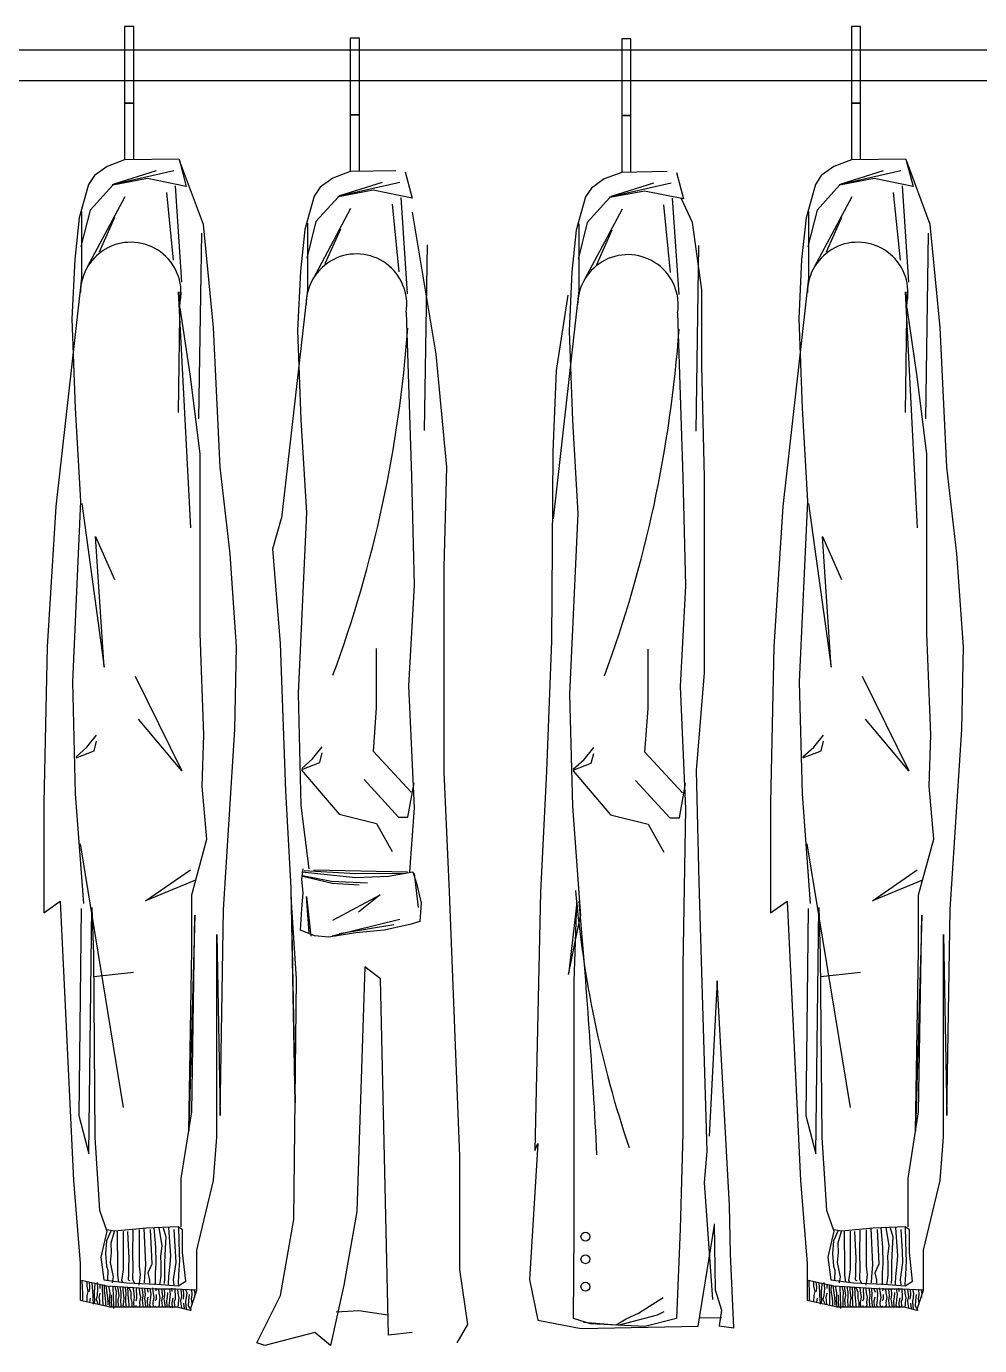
# Model space of a CAD drawing. Header units: millimetres. Extents: x 26866 to 57947, y 17126 to 36221.
# Drawn here: x 34522 to 35142, y 27926 to 28785 of the extents above; entities that cross this region are included whole.
import ezdxf

# ---------------------------------------------------------------- set-up
doc = ezdxf.new("R2010")
doc.units = ezdxf.units.MM

# ---------------------------------------------------------------- blocks, each defined once
blk = doc.blocks.new('cupboard009')
for p, q in [((8530.1, 3720.55), (8530.1, 3670.55)), ((8536.1, 3720.55), (8530.1, 3720.55)), ((8536.1, 3670.55), (8536.1, 3720.55)), ((9003.42, 3720.55), (9003.42, 3670.55)), ((9009.42, 3720.55), (9003.42, 3720.55)), ((9009.42, 3670.55), (9009.42, 3720.55)), ((8677.08, 3712.95), (8677.08, 3662.95)), ((8683.08, 3712.95), (8677.08, 3712.95)), ((8683.08, 3662.95), (8683.08, 3712.95)), ((8853.83, 3712.48), (8853.83, 3662.48)), ((8859.83, 3712.48), (8853.83, 3712.48)), ((8859.83, 3662.48), (8859.83, 3712.48)), ((9612.68, 3705.07), (7988.68, 3705.07)), ((9612.68, 3685.07), (7988.68, 3685.07)), ((8530.1, 3670.55), (8530.1, 3633.56)), ((8536.1, 3670.55), (8530.1, 3670.55)), ((8530.1, 3670.55), (8536.1, 3670.55)), ((8536.1, 3634.08), (8536.1, 3670.55)), ((9003.42, 3670.55), (9003.42, 3633.56)), ((9009.42, 3670.55), (9003.42, 3670.55)), ((9003.42, 3670.55), (9009.42, 3670.55)), ((9009.42, 3634.08), (9009.42, 3670.55)), ((8677.08, 3662.95), (8677.08, 3625.96)), ((8683.08, 3662.95), (8677.08, 3662.95)), ((8677.08, 3662.95), (8683.08, 3662.95)), ((8683.08, 3626.49), (8683.08, 3662.95)), ((8853.83, 3662.48), (8853.83, 3625.49)), ((8859.83, 3662.48), (8853.83, 3662.48)), ((8853.83, 3662.48), (8859.83, 3662.48)), ((8859.83, 3626.02), (8859.83, 3662.48)), ((8565.52, 3634.12), (8530.1, 3633.56)), ((8565.61, 3634.12), (8570.31, 3616.36)), ((9038.84, 3634.12), (9003.42, 3633.56)), ((9038.93, 3634.12), (9043.63, 3616.36)), ((8518.69, 3629.33), (8510.46, 3623.35)), ((8530.1, 3633.56), (8518.69, 3629.33)), ((8522.09, 3617.65), (8562.27, 3626.64)), ((8523.37, 3617.97), (8551.02, 3626.64)), ((8581.45, 3591.45), (8565.84, 3633.28)), ((8677.08, 3625.96), (8665.67, 3621.73)), ((8706.69, 3626.43), (8677.08, 3625.96)), ((8712.79, 3625.79), (8717.29, 3608.76)), ((8853.83, 3625.49), (8842.42, 3621.26)), ((8883.44, 3625.96), (8853.83, 3625.49)), ((8992.01, 3629.33), (8983.78, 3623.35)), ((9003.42, 3633.56), (8992.01, 3629.33)), ((8995.41, 3617.65), (9035.59, 3626.64)), ((8996.69, 3617.97), (9024.34, 3626.64)), ((9054.77, 3591.45), (9039.16, 3633.28)), ((8506.61, 3617.57), (8500.51, 3595.96)), ((8510.46, 3623.35), (8506.61, 3617.57)), ((8522.38, 3617.1), (8507.68, 3600.97)), ((8544.97, 3621.4), (8522.38, 3617.1)), ((8570.31, 3616.36), (8544.97, 3621.4)), ((8665.67, 3621.73), (8657.45, 3615.75)), ((8669.07, 3610.05), (8709.26, 3619.04)), ((8670.36, 3610.37), (8698.01, 3619.04)), ((8842.42, 3621.26), (8834.2, 3615.28)), ((8845.82, 3609.58), (8886.01, 3618.57)), ((8847.11, 3609.9), (8874.76, 3618.57)), ((8889.54, 3625.32), (8894.04, 3608.29)), ((8979.93, 3617.57), (8973.83, 3595.96)), ((8983.78, 3623.35), (8979.93, 3617.57)), ((8995.7, 3617.1), (8981, 3600.97)), ((9018.29, 3621.4), (8995.7, 3617.1)), ((9043.63, 3616.36), (9018.29, 3621.4)), ((8506.09, 3564.01), (8530.57, 3609.79)), ((8561.95, 3568.4), (8557.56, 3612.29)), ((8567.42, 3554.05), (8563.24, 3616.68)), ((8653.59, 3609.97), (8647.49, 3588.36)), ((8657.45, 3615.75), (8653.59, 3609.97)), ((8669.36, 3609.5), (8654.66, 3593.38)), ((8691.96, 3613.8), (8669.36, 3609.5)), ((8717.29, 3608.76), (8691.96, 3613.8)), ((8714.4, 3546.45), (8710.22, 3609.09)), ((8830.34, 3609.5), (8824.24, 3587.89)), ((8834.2, 3615.28), (8830.34, 3609.5)), ((8846.11, 3609.03), (8831.41, 3592.91)), ((8868.71, 3613.33), (8846.11, 3609.03)), ((8894.04, 3608.29), (8868.71, 3613.33)), ((8891.15, 3545.98), (8886.97, 3608.62)), ((8899.83, 3592.88), (8892.76, 3608.29)), ((8979.41, 3564.01), (9003.89, 3609.79)), ((9035.27, 3568.4), (9030.88, 3612.29)), ((9040.74, 3554.05), (9036.56, 3616.68)), ((8507.68, 3600.97), (8501.75, 3577.11)), ((8502.16, 3599.98), (8502.16, 3556.62)), ((8653.08, 3556.41), (8677.55, 3602.19)), ((8708.94, 3560.8), (8704.54, 3604.7)), ((8717.43, 3599.58), (8732.85, 3507.11)), ((8829.83, 3555.94), (8854.3, 3601.72)), ((8885.69, 3560.33), (8881.29, 3604.23)), ((8981, 3600.97), (8975.07, 3577.11)), ((8975.48, 3599.98), (8975.48, 3556.62)), ((8500.51, 3595.96), (8497.64, 3568.73)), ((8523.67, 3595.99), (8513.62, 3573.41)), ((8587.95, 3524.35), (8581.45, 3591.45)), ((8654.66, 3593.38), (8648.73, 3569.51)), ((8649.14, 3592.38), (8649.14, 3549.02)), ((8831.41, 3592.91), (8825.48, 3569.04)), ((8825.89, 3591.91), (8825.89, 3548.55)), ((8906.03, 3549.09), (8899.83, 3592.88)), ((8973.83, 3595.96), (8970.96, 3568.73)), ((8996.99, 3595.99), (8986.94, 3573.41)), ((9061.27, 3524.35), (9054.77, 3591.45)), ((8580.15, 3585.96), (8578.27, 3464.92)), ((8647.49, 3588.36), (8644.62, 3561.13)), ((8670.65, 3588.39), (8660.61, 3565.82)), ((8824.24, 3587.89), (8821.37, 3560.66)), ((8847.4, 3587.92), (8837.36, 3565.35)), ((9053.47, 3585.96), (9051.59, 3464.92)), ((8727.14, 3578.36), (8725.26, 3457.33)), ((8903.89, 3577.89), (8902, 3456.86)), ((8497.64, 3568.73), (8495.84, 3530.03)), ((8970.96, 3568.73), (8969.16, 3530.03)), ((8644.62, 3561.13), (8642.83, 3522.43)), ((8821.37, 3560.66), (8819.58, 3521.96)), ((8502.16, 3556.62), (8485.38, 3407.86)), ((8649.14, 3549.02), (8632.36, 3400.26)), ((8825.89, 3548.55), (8809.11, 3399.79)), ((8906.03, 3499.55), (8906.03, 3549.09)), ((8975.48, 3556.62), (8958.7, 3407.86)), ((8565.09, 3547.73), (8572.95, 3394.06)), ((8566.21, 3547.73), (8565.09, 3469.21)), ((8818.67, 3545.42), (8811.2, 3496.51)), ((9038.41, 3547.73), (9046.27, 3394.06)), ((9039.53, 3547.73), (9038.41, 3469.21)), ((8572.78, 3494.05), (8566.28, 3537.34)), ((8713.48, 3534.4), (8716.88, 3427.46)), ((8890.23, 3533.93), (8893.63, 3426.99)), ((9046.1, 3494.05), (9039.6, 3537.34)), ((8495.84, 3530.03), (8497.95, 3471.98)), ((8592.28, 3433.44), (8587.95, 3524.35)), ((8642.83, 3522.43), (8644.93, 3464.38)), ((8969.16, 3530.03), (8971.27, 3471.98)), ((9065.6, 3433.44), (9061.27, 3524.35)), ((8819.58, 3521.96), (8821.68, 3463.91)), ((8732.85, 3507.11), (8739.71, 3433.47)), ((8811.2, 3496.51), (8809.08, 3443.45)), ((8907.8, 3426.99), (8906.03, 3499.55)), ((8579.28, 3442.1), (8572.78, 3494.05)), ((9052.6, 3442.1), (9046.1, 3494.05)), ((8497.95, 3471.98), (8501.51, 3411.39)), ((8971.27, 3471.98), (8974.83, 3411.39)), ((8644.93, 3464.38), (8648.5, 3403.8)), ((8821.68, 3463.91), (8825.25, 3403.33)), ((8579.28, 3390.15), (8579.28, 3442.1)), ((8809.08, 3443.45), (8808.02, 3320.37)), ((9052.6, 3390.15), (9052.6, 3442.1)), ((8598.78, 3377.16), (8592.28, 3433.44)), ((8739.71, 3433.47), (8737.99, 3368.39)), ((9072.1, 3377.16), (9065.6, 3433.44)), ((8716.88, 3427.46), (8718.66, 3356.68)), ((8893.63, 3426.99), (8895.4, 3356.21)), ((8907.8, 3368.59), (8907.8, 3426.99)), ((8501.51, 3411.39), (8496.16, 3293.79)), ((8974.83, 3411.39), (8969.48, 3293.79)), ((8485.38, 3407.86), (8479.63, 3316.55)), ((8502.22, 3409.76), (8516.82, 3303.2)), ((8648.5, 3403.8), (8643.15, 3286.19)), ((8825.25, 3403.33), (8819.9, 3285.72)), ((8958.7, 3407.86), (8952.95, 3316.55)), ((8975.54, 3409.76), (8990.14, 3303.2)), ((8626.59, 3380.38), (8632.36, 3400.26)), ((8511.21, 3388.45), (8523.55, 3360.41)), ((8516.82, 3303.2), (8511.21, 3388.45)), ((8579.28, 3325.21), (8579.28, 3390.15)), ((8984.52, 3388.45), (8996.87, 3360.41)), ((8990.14, 3303.2), (8984.52, 3388.45)), ((9052.6, 3325.21), (9052.6, 3390.15)), ((8603.11, 3316.55), (8598.78, 3377.16)), ((8631.73, 3318.73), (8626.59, 3380.38)), ((9076.43, 3316.55), (9072.1, 3377.16)), ((8737.99, 3368.39), (8737.99, 3234.82)), ((8907.8, 3299.58), (8907.8, 3368.59)), ((8718.66, 3356.68), (8715.11, 3291.2)), ((8895.4, 3356.21), (8891.86, 3290.73)), ((8581.75, 3259.3), (8579.28, 3325.21)), ((9055.07, 3259.3), (9052.6, 3325.21)), ((8479.63, 3316.55), (8477.46, 3214.82)), ((8601.92, 3262.72), (8603.11, 3316.55)), ((8635.16, 3222.83), (8631.73, 3318.73)), ((8808.02, 3320.37), (8804.83, 3235.48)), ((8952.95, 3316.55), (8950.78, 3214.82)), ((9075.24, 3262.72), (9076.43, 3316.55)), ((8694.26, 3276.8), (8694.26, 3315.45)), ((8871.01, 3276.33), (8871.01, 3314.98)), ((8902.49, 3235.87), (8907.8, 3299.58)), ((8496.16, 3293.79), (8497.95, 3220.73)), ((8537.06, 3297.46), (8567.37, 3235.77)), ((8715.11, 3291.2), (8718.66, 3211.57)), ((8891.86, 3290.73), (8895.4, 3211.1)), ((8969.48, 3293.79), (8971.27, 3220.73)), ((9010.38, 3297.46), (9040.69, 3235.77)), ((8643.15, 3286.19), (8644.93, 3213.13)), ((8819.9, 3285.72), (8821.68, 3212.66)), ((8692.22, 3248.32), (8694.26, 3276.8)), ((8868.97, 3247.85), (8871.01, 3276.33)), ((8567.37, 3235.77), (8539.3, 3269.42)), ((9040.69, 3235.77), (9012.62, 3269.42)), ((8505.6, 3251.23), (8511.87, 3259.07)), ((8580.76, 3225.82), (8581.75, 3259.3)), ((8594.45, 3145.55), (8601.92, 3262.72)), ((8978.92, 3251.23), (8985.19, 3259.07)), ((9054.08, 3225.82), (9055.07, 3259.3)), ((9067.77, 3145.55), (9075.24, 3262.72)), ((8498.54, 3244.96), (8505.6, 3251.23)), ((8498.54, 3244.18), (8510.3, 3248.88)), ((8510.3, 3248.88), (8511.87, 3255.15)), ((8652.58, 3243.63), (8658.86, 3251.47)), ((8657.29, 3241.28), (8658.86, 3247.55)), ((8716.65, 3221.88), (8692.22, 3248.32)), ((8829.33, 3243.16), (8835.61, 3251)), ((8893.4, 3221.41), (8868.97, 3247.85)), ((8971.85, 3244.96), (8978.92, 3251.23)), ((8971.85, 3244.18), (8983.62, 3248.88)), ((8983.62, 3248.88), (8985.19, 3255.15)), ((8645.52, 3237.36), (8652.58, 3243.63)), ((8645.52, 3236.58), (8657.29, 3241.28)), ((8822.27, 3236.89), (8829.33, 3243.16)), ((8822.27, 3236.11), (8834.04, 3240.81)), ((8834.04, 3240.81), (8835.61, 3247.08)), ((8645.39, 3236.12), (8669.82, 3207.64)), ((8737.99, 3234.82), (8741.42, 3156.92)), ((8804.83, 3235.48), (8800.89, 3156.8)), ((8822.14, 3235.65), (8846.57, 3207.17)), ((8904.26, 3163.32), (8902.49, 3235.87)), ((8583.72, 3191.36), (8580.76, 3225.82)), ((8638.58, 3159.47), (8635.16, 3222.83)), ((8686.11, 3230.01), (8708.51, 3205.6)), ((8714.62, 3205.6), (8718.69, 3227.98)), ((8862.86, 3229.54), (8885.26, 3205.13)), ((8891.37, 3205.13), (8895.44, 3227.51)), ((9057.04, 3191.36), (9054.08, 3225.82)), ((8477.46, 3214.82), (8477.46, 3143.39)), ((8497.95, 3220.73), (8503.3, 3149.45)), ((8644.93, 3213.13), (8650.07, 3171.86)), ((8950.78, 3214.82), (8950.78, 3143.39)), ((8971.27, 3220.73), (8976.62, 3149.45)), ((8669.82, 3207.64), (8694.26, 3201.53)), ((8708.51, 3205.6), (8714.62, 3205.6)), ((8718.66, 3211.57), (8715.58, 3169.95)), ((8821.68, 3212.66), (8827.03, 3141.38)), ((8846.57, 3207.17), (8871.01, 3201.06)), ((8885.26, 3205.13), (8891.37, 3205.13)), ((8895.4, 3211.1), (8893.63, 3108.46)), ((8694.26, 3201.53), (8704.44, 3183.23)), ((8871.01, 3201.06), (8881.19, 3182.76)), ((8501.13, 3188.2), (8529.19, 3016.5)), ((8573.86, 3154.93), (8583.72, 3191.36)), ((8974.45, 3188.2), (9002.51, 3016.5)), ((9047.18, 3154.93), (9057.04, 3191.36)), ((8543.79, 3151.18), (8572.97, 3171.37)), ((8645.51, 3165.39), (8646.43, 3171.86)), ((8647.01, 3170.76), (8680.42, 3168.93)), ((8653.27, 3171.28), (8714.35, 3169.98)), ((9017.11, 3151.18), (9046.29, 3171.37)), ((8576.34, 3164.64), (8543.79, 3151.18)), ((8645.51, 3170.01), (8680.7, 3166.31)), ((8646.43, 3156.13), (8645.51, 3165.39)), ((8646.02, 3167.69), (8664.9, 3163.98)), ((8646.18, 3167.21), (8665.39, 3162.53)), ((8664.9, 3163.98), (8688.3, 3162.85)), ((8665.39, 3162.53), (8682.82, 3161.56)), ((8680.42, 3168.93), (8713.04, 3169.19)), ((8680.7, 3166.31), (8702, 3167.24)), ((8702, 3167.24), (8717.75, 3170.01)), ((8717.75, 3170.01), (8720.52, 3161.68)), ((8718.8, 3168.98), (8721.22, 3146.73)), ((8720.52, 3161.68), (8723.3, 3149.66)), ((8909.57, 2988.02), (8904.26, 3163.32)), ((9049.66, 3164.64), (9017.11, 3151.18)), ((8573.86, 3119.48), (8573.86, 3154.93)), ((8641.17, 3019.5), (8638.58, 3159.47)), ((8638.58, 3153.49), (8641.17, 3019.5)), ((8642.01, 3100.4), (8638.58, 3153.49)), ((8645.51, 3145.95), (8646.43, 3156.13)), ((8648.61, 3153.83), (8651.35, 3128.19)), ((8650.38, 3130.28), (8648.61, 3153.83)), ((8665.8, 3138.42), (8696.6, 3155.11)), ((8696.6, 3155.11), (8682.51, 3143.64)), ((8741.42, 3156.92), (8748.28, 2984.76)), ((8800.89, 3156.8), (8797.35, 2988.58)), ((9047.18, 3119.48), (9047.18, 3154.93)), ((8477.46, 3143.39), (8488.29, 3150.86)), ((8488.29, 3150.86), (8496.96, 2968.99)), ((8501.92, 3146.07), (8500.44, 3011.24)), ((8506.85, 2986.37), (8508.82, 3146.77)), ((8508.82, 3146.77), (8509.81, 3116.25)), ((8592.28, 3011.3), (8594.45, 3145.55)), ((8644.58, 3132.07), (8645.51, 3145.95)), ((8723.3, 3149.66), (8722.38, 3137.63)), ((8824.56, 3150.03), (8819.25, 3103.15)), ((8822.79, 3098.71), (8824.56, 3150.03)), ((8950.78, 3143.39), (8961.61, 3150.86)), ((8961.61, 3150.86), (8970.28, 2968.99)), ((8975.24, 3146.07), (8973.76, 3011.24)), ((8980.17, 2986.37), (8982.14, 3146.77)), ((8982.14, 3146.77), (8983.13, 3116.25)), ((9065.6, 3011.3), (9067.77, 3145.55)), ((8575.83, 3141.85), (8571.89, 3001.14)), ((8573.86, 3013.66), (8575.83, 3141.85)), ((8665.23, 3128.35), (8709.44, 3139.15)), ((8715.89, 3135.77), (8699.22, 3132.07)), ((8722.38, 3137.63), (8715.89, 3135.77)), ((8819.25, 3103.15), (8827.03, 3141.38)), ((9049.15, 3141.85), (9045.21, 3001.14)), ((9047.18, 3013.66), (9049.15, 3141.85)), ((8590.11, 3129.22), (8592.28, 3011.3)), ((8590.11, 2997.13), (8590.11, 3129.22)), ((8653.84, 3128.37), (8644.58, 3132.07)), ((8663.11, 3127.45), (8653.84, 3128.37)), ((8680.7, 3130.22), (8663.11, 3127.45)), ((8669.91, 3129.8), (8705.41, 3135.6)), ((8699.22, 3132.07), (8680.7, 3130.22)), ((9063.43, 3129.22), (9065.6, 3011.3)), ((9063.43, 2997.13), (9063.43, 3129.22)), ((8571.89, 3001.14), (8573.86, 3119.48)), ((9045.21, 3001.14), (9047.18, 3119.48)), ((8509.81, 3116.25), (8510.79, 2996.93)), ((8983.13, 3116.25), (8984.11, 2996.93)), ((8510.11, 3101.83), (8535.93, 3104.56)), ((8686.58, 3108.09), (8681.43, 2948.8)), ((8696.86, 3100.4), (8686.58, 3108.09)), ((8893.63, 3108.46), (8893.63, 2999.51)), ((8983.43, 3101.83), (9009.25, 3104.56)), ((8640.3, 2943.66), (8642.01, 3100.4)), ((8702, 2868.31), (8696.86, 3100.4)), ((8822.79, 2935.8), (8822.79, 3098.71)), ((8916.05, 3099.06), (8910.69, 2997.77)), ((8924.09, 2952.77), (8916.05, 3099.06)), ((8500.44, 3011.24), (8506.85, 2986.37)), ((8566.96, 2970.34), (8573.86, 3013.66)), ((8973.76, 3011.24), (8980.17, 2986.37)), ((9040.28, 2970.34), (9047.18, 3013.66)), ((8893.63, 2999.51), (8891.86, 2937.57)), ((8510.79, 2996.93), (8513.75, 2949.66)), ((8587.95, 2968.99), (8590.11, 2997.13)), ((8799.12, 2992.99), (8793.81, 2904.51)), ((8797.35, 2988.58), (8799.12, 2992.99)), ((8984.11, 2996.93), (8987.07, 2949.66)), ((9061.27, 2968.99), (9063.43, 2997.13)), ((8748.28, 2984.76), (8748.28, 2911.12)), ((8907.8, 2967.65), (8909.57, 2988.02)), ((8496.96, 2968.99), (8501.29, 2914.88)), ((8566.96, 2938.83), (8566.96, 2970.34)), ((8577.12, 2923.54), (8587.95, 2968.99)), ((8913.12, 2891.56), (8907.8, 2967.65)), ((8970.28, 2968.99), (8974.61, 2914.88)), ((9040.28, 2938.83), (9040.28, 2970.34)), ((9050.44, 2923.54), (9061.27, 2968.99)), ((8513.75, 2949.66), (8518.68, 2935.88)), ((8681.43, 2948.8), (8672.86, 2900.85)), ((8924.76, 2921.29), (8924.09, 2952.77)), ((8987.07, 2949.66), (8992, 2935.88)), ((8564.99, 2938.83), (8544.3, 2937.85)), ((8549.25, 2938.16), (8550.34, 2925.55)), ((8552.52, 2938.16), (8554.47, 2926.64)), ((8555.34, 2938.16), (8557.09, 2932.29)), ((8558.83, 2938.16), (8560.13, 2920.11)), ((8567.95, 2936.86), (8564.99, 2938.83)), ((8565.14, 2938.38), (8565.57, 2921.42)), ((8631.73, 2894), (8640.3, 2943.66)), ((8903.61, 2874.09), (8914.24, 2939.9)), ((8914.04, 2940.71), (8914.71, 2897.84)), ((9038.31, 2938.83), (9017.62, 2937.85)), ((9022.57, 2938.16), (9023.66, 2925.55)), ((9025.84, 2938.16), (9027.79, 2926.64)), ((9028.66, 2938.16), (9030.4, 2932.29)), ((9032.15, 2938.16), (9033.45, 2920.11)), ((9041.27, 2936.86), (9038.31, 2938.83)), ((9038.46, 2938.38), (9038.89, 2921.42)), ((8518.68, 2935.88), (8514.73, 2919.14)), ((8518.35, 2929.68), (8517.7, 2921.42)), ((8521.4, 2936.42), (8518.35, 2929.68)), ((8523.6, 2935.88), (8518.68, 2936.86)), ((8523.57, 2936.42), (8521.18, 2928.16)), ((8544.3, 2937.85), (8523.6, 2935.88)), ((8525.32, 2936.42), (8525.32, 2927.51)), ((8529.23, 2935.99), (8529.23, 2916.2)), ((8532.06, 2935.77), (8532.93, 2918.16)), ((8535.54, 2936.64), (8535.33, 2920.98)), ((8539.68, 2936.86), (8539.68, 2913.16)), ((8542.72, 2937.73), (8543.81, 2914.24)), ((8546.86, 2937.07), (8547.73, 2919.46)), ((8557.09, 2932.29), (8556.65, 2924.68)), ((8562.31, 2937.07), (8563.18, 2922.72)), ((8567.95, 2922.09), (8567.95, 2936.86)), ((8822.42, 2879.18), (8822.79, 2935.8)), ((8891.86, 2937.57), (8889.5, 2879.18)), ((8992, 2935.88), (8988.05, 2919.14)), ((8991.67, 2929.68), (8991.02, 2921.42)), ((8994.72, 2936.42), (8991.67, 2929.68)), ((8996.92, 2935.88), (8992, 2936.86)), ((8996.89, 2936.42), (8994.5, 2928.16)), ((9017.62, 2937.85), (8996.92, 2935.88)), ((8998.63, 2936.42), (8998.63, 2927.51)), ((9002.55, 2935.99), (9002.55, 2916.2)), ((9005.38, 2935.77), (9006.25, 2918.16)), ((9008.86, 2936.64), (9008.64, 2920.98)), ((9013, 2936.86), (9013, 2913.16)), ((9016.04, 2937.73), (9017.13, 2914.24)), ((9020.18, 2937.07), (9021.05, 2919.46)), ((9030.4, 2932.29), (9029.97, 2924.68)), ((9035.63, 2937.07), (9036.5, 2922.72)), ((9041.27, 2922.09), (9041.27, 2936.86)), ((8517.7, 2921.42), (8518.35, 2913.16)), ((8521.4, 2922.07), (8520.75, 2915.55)), ((8521.18, 2928.16), (8521.4, 2922.07)), ((8525.32, 2927.51), (8525.53, 2919.46)), ((8535.33, 2920.98), (8535.54, 2912.5)), ((8550.34, 2925.55), (8550.56, 2914.9)), ((8554.47, 2926.64), (8553.6, 2919.46)), ((8556.65, 2924.68), (8556.21, 2915.55)), ((8563.18, 2922.72), (8563.4, 2915.55)), ((8565.57, 2921.42), (8565.79, 2916.85)), ((8569.92, 2903.38), (8567.95, 2922.09)), ((8577.12, 2897.56), (8577.12, 2923.54)), ((8926.77, 2873.06), (8924.76, 2921.29)), ((8991.02, 2921.42), (8991.67, 2913.16)), ((8994.72, 2922.07), (8994.07, 2915.55)), ((8994.5, 2928.16), (8994.72, 2922.07)), ((8998.63, 2927.51), (8998.85, 2919.46)), ((9008.64, 2920.98), (9008.86, 2912.5)), ((9023.66, 2925.55), (9023.88, 2914.9)), ((9027.79, 2926.64), (9026.92, 2919.46)), ((9029.97, 2924.68), (9029.53, 2915.55)), ((9036.5, 2922.72), (9036.72, 2915.55)), ((9038.89, 2921.42), (9039.11, 2916.85)), ((9043.24, 2903.38), (9041.27, 2922.09)), ((9050.44, 2897.56), (9050.44, 2923.54)), ((8501.29, 2914.88), (8501.29, 2891.07)), ((8514.73, 2919.14), (8516.71, 2904.37)), ((8518.35, 2913.16), (8519.22, 2910.55)), ((8520.75, 2915.55), (8522.7, 2906.2)), ((8525.53, 2919.46), (8525.53, 2911.64)), ((8529.23, 2916.2), (8529.23, 2910.77)), ((8532.93, 2918.16), (8532.71, 2912.29)), ((8535.54, 2912.5), (8535.33, 2904.68)), ((8539.68, 2913.16), (8540.33, 2907.5)), ((8543.81, 2914.24), (8543.16, 2906.2)), ((8547.95, 2914.46), (8545.33, 2908.81)), ((8547.73, 2919.46), (8547.95, 2914.46)), ((8550.56, 2914.9), (8550.12, 2908.81)), ((8553.6, 2919.46), (8553.82, 2914.68)), ((8553.82, 2914.68), (8553.82, 2907.07)), ((8556.21, 2915.55), (8556.21, 2910.11)), ((8559.7, 2914.46), (8558.83, 2906.42)), ((8560.13, 2920.11), (8559.7, 2914.46)), ((8563.4, 2915.55), (8561.87, 2904.46)), ((8565.79, 2916.85), (8565.35, 2907.72)), ((8974.61, 2914.88), (8974.61, 2891.07)), ((8988.05, 2919.14), (8990.02, 2904.37)), ((8991.67, 2913.16), (8992.54, 2910.55)), ((8994.07, 2915.55), (8996.02, 2906.2)), ((8998.85, 2919.46), (8998.85, 2911.64)), ((9002.55, 2916.2), (9002.55, 2910.77)), ((9006.25, 2918.16), (9006.03, 2912.29)), ((9008.86, 2912.5), (9008.64, 2904.68)), ((9013, 2913.16), (9013.65, 2907.5)), ((9017.13, 2914.24), (9016.48, 2906.2)), ((9021.27, 2914.46), (9018.65, 2908.81)), ((9021.05, 2919.46), (9021.27, 2914.46)), ((9023.88, 2914.9), (9023.44, 2908.81)), ((9026.92, 2919.46), (9027.14, 2914.68)), ((9027.14, 2914.68), (9027.14, 2907.07)), ((9029.53, 2915.55), (9029.53, 2910.11)), ((9033.02, 2914.46), (9032.15, 2906.42)), ((9033.45, 2920.11), (9033.02, 2914.46)), ((9036.72, 2915.55), (9035.19, 2904.46)), ((9039.11, 2916.85), (9038.67, 2907.72)), ((8500.94, 2904.37), (8518.68, 2900.43)), ((8502.41, 2903.78), (8502.66, 2895.14)), ((8516.71, 2904.37), (8531.49, 2902.4)), ((8519.22, 2910.55), (8519, 2903.81)), ((8522.7, 2906.2), (8522.05, 2902.29)), ((8525.53, 2911.64), (8525.53, 2907.29)), ((8525.53, 2907.29), (8526.19, 2902.72)), ((8529.23, 2910.77), (8528.14, 2903.81)), ((8528.14, 2903.81), (8528.8, 2902.94)), ((8532.71, 2907.5), (8532.5, 2904.24)), ((8532.5, 2904.24), (8533.58, 2903.81)), ((8532.71, 2912.29), (8532.71, 2907.5)), ((8535.33, 2904.68), (8536.63, 2902.07)), ((8539.89, 2903.81), (8539.46, 2900.76)), ((8540.33, 2907.5), (8539.89, 2903.81)), ((8543.16, 2906.2), (8542.94, 2902.29)), ((8545.33, 2908.81), (8546.42, 2904.03)), ((8546.42, 2904.03), (8546.42, 2902.07)), ((8550.12, 2908.81), (8550.12, 2902.07)), ((8553.82, 2907.07), (8553.17, 2902.29)), ((8556.21, 2905.11), (8556, 2901.85)), ((8556.21, 2910.11), (8556.21, 2905.11)), ((8558.83, 2906.42), (8558.61, 2901.63)), ((8561.87, 2904.46), (8562.09, 2902.5)), ((8565.35, 2907.72), (8564.92, 2901.2)), ((8748.28, 2911.12), (8753.42, 2875.16)), ((8793.81, 2904.51), (8799.12, 2877.96)), ((8974.26, 2904.37), (8992, 2900.43)), ((8975.73, 2903.78), (8975.98, 2895.14)), ((8990.02, 2904.37), (9004.81, 2902.4)), ((8992.54, 2910.55), (8992.32, 2903.81)), ((8996.02, 2906.2), (8995.37, 2902.29)), ((8998.85, 2911.64), (8998.85, 2907.29)), ((8998.85, 2907.29), (8999.51, 2902.72)), ((9002.55, 2910.77), (9001.46, 2903.81)), ((9001.46, 2903.81), (9002.12, 2902.94)), ((9006.03, 2907.5), (9005.82, 2904.24)), ((9005.82, 2904.24), (9006.9, 2903.81)), ((9006.03, 2912.29), (9006.03, 2907.5)), ((9008.64, 2904.68), (9009.95, 2902.07)), ((9013.21, 2903.81), (9012.78, 2900.76)), ((9013.65, 2907.5), (9013.21, 2903.81)), ((9016.48, 2906.2), (9016.26, 2902.29)), ((9018.65, 2908.81), (9019.74, 2904.03)), ((9019.74, 2904.03), (9019.74, 2902.07)), ((9023.44, 2908.81), (9023.44, 2902.07)), ((9027.14, 2907.07), (9026.49, 2902.29)), ((9029.53, 2905.11), (9029.32, 2901.85)), ((9029.53, 2910.11), (9029.53, 2905.11)), ((9032.15, 2906.42), (9031.93, 2901.63)), ((9035.19, 2904.46), (9035.41, 2902.5)), ((9038.67, 2907.72), (9038.24, 2901.2)), ((8502.66, 2895.14), (8502.66, 2891.84)), ((8505.71, 2900.09), (8505.71, 2902.76)), ((8506.47, 2896.79), (8505.71, 2900.09)), ((8505.84, 2894.12), (8506.47, 2896.79)), ((8506.98, 2903.02), (8507.36, 2899.59)), ((8507.36, 2899.59), (8507.11, 2896.66)), ((8508.89, 2902.38), (8509.27, 2896.79)), ((8509.27, 2896.79), (8509.4, 2893.87)), ((8510.8, 2901.75), (8510.29, 2896.28)), ((8510.29, 2896.28), (8510.29, 2894.25)), ((8512.2, 2902.63), (8512.45, 2898.7)), ((8512.45, 2898.7), (8512.2, 2894.38)), ((8513.98, 2895.52), (8513.34, 2892.73)), ((8513.98, 2901.24), (8514.1, 2898.7)), ((8515.5, 2901.36), (8515.75, 2891.84)), ((8516.9, 2901.11), (8516.77, 2897.3)), ((8516.77, 2897.3), (8517.53, 2892.35)), ((8517.92, 2900.48), (8519.06, 2892.85)), ((8518.68, 2900.43), (8532.47, 2899.45)), ((8519.57, 2900.48), (8520.46, 2895.78)), ((8520.46, 2895.78), (8520.2, 2890.95)), ((8522.49, 2900.09), (8522.75, 2892.73)), ((8523.89, 2899.97), (8524.65, 2896.41)), ((8524.65, 2896.41), (8524.4, 2891.84)), ((8525.29, 2899.59), (8525.67, 2898.57)), ((8525.67, 2898.57), (8526.31, 2894.12)), ((8527.07, 2899.71), (8527.7, 2896.28)), ((8527.7, 2896.28), (8527.7, 2893.24)), ((8528.98, 2899.97), (8528.98, 2897.55)), ((8528.98, 2897.55), (8529.61, 2892.35)), ((8530.5, 2899.59), (8530.88, 2895.27)), ((8530.88, 2895.27), (8530.63, 2892.35)), ((8531.49, 2902.4), (8551.2, 2901.42)), ((8531.9, 2899.46), (8532.28, 2897.17)), ((8532.28, 2897.17), (8532.28, 2894.63)), ((8532.47, 2899.45), (8550.21, 2898.46)), ((8532.92, 2899.33), (8534.19, 2896.28)), ((8534.19, 2896.28), (8534.31, 2892.09)), ((8535.59, 2899.2), (8535.84, 2897.05)), ((8535.84, 2897.05), (8536.48, 2892.98)), ((8537.87, 2899.08), (8537.75, 2897.17)), ((8537.75, 2897.17), (8538, 2894.76)), ((8539.53, 2898.7), (8539.78, 2895.9)), ((8539.78, 2895.9), (8540.42, 2892.98)), ((8541.43, 2898.7), (8541.82, 2896.54)), ((8541.82, 2896.54), (8542.07, 2893.87)), ((8543.21, 2898.44), (8543.47, 2894.63)), ((8544.74, 2898.44), (8545.5, 2896.16)), ((8546.65, 2898.57), (8547.15, 2895.01)), ((8548.24, 2899.09), (8548.5, 2896.93)), ((8548.5, 2896.93), (8549.13, 2892.87)), ((8550.12, 2902.07), (8549.9, 2900.98)), ((8550.21, 2898.46), (8563.02, 2898.46)), ((8550.53, 2898.97), (8550.4, 2897.06)), ((8551.2, 2901.42), (8564.99, 2900.43)), ((8552.18, 2898.58), (8552.44, 2895.79)), ((8552.44, 2895.79), (8553.07, 2892.87)), ((8553.17, 2902.29), (8552.95, 2901.42)), ((8554.09, 2898.58), (8554.47, 2896.43)), ((8554.47, 2896.43), (8554.73, 2893.76)), ((8555.87, 2898.33), (8556.13, 2894.52)), ((8558.16, 2896.04), (8557.9, 2892.87)), ((8558.61, 2901.63), (8558.39, 2900.55)), ((8559.3, 2898.46), (8559.81, 2894.9)), ((8560.68, 2898.87), (8560.93, 2896.71)), ((8562.09, 2902.5), (8562.31, 2900.98)), ((8562.97, 2898.74), (8562.84, 2896.84)), ((8562.84, 2896.84), (8563.09, 2894.42)), ((8563.02, 2898.46), (8576.77, 2897.68)), ((8564.62, 2898.36), (8564.87, 2895.57)), ((8564.87, 2895.57), (8565.51, 2892.65)), ((8564.92, 2901.2), (8565.35, 2901.42)), ((8564.99, 2900.43), (8569.92, 2903.38)), ((8566.52, 2898.36), (8566.91, 2896.2)), ((8566.91, 2896.2), (8567.16, 2893.53)), ((8568.3, 2898.11), (8568.56, 2894.3)), ((8569.83, 2898.11), (8570.59, 2895.82)), ((8570.59, 2895.82), (8570.34, 2892.65)), ((8572.78, 2884.57), (8577.12, 2897.56)), ((8573.68, 2898.22), (8573.94, 2894.41)), ((8575.21, 2898.22), (8575.97, 2895.93)), ((8575.97, 2895.93), (8575.72, 2892.76)), ((8672.86, 2900.85), (8664.29, 2861.46)), ((8914.71, 2897.84), (8918.73, 2884.45)), ((8975.98, 2895.14), (8975.98, 2891.84)), ((8979.03, 2900.09), (8979.03, 2902.76)), ((8979.79, 2896.79), (8979.03, 2900.09)), ((8979.16, 2894.12), (8979.79, 2896.79)), ((8980.3, 2903.02), (8980.68, 2899.59)), ((8980.68, 2899.59), (8980.43, 2896.66)), ((8982.21, 2902.38), (8982.59, 2896.79)), ((8982.59, 2896.79), (8982.72, 2893.87)), ((8984.12, 2901.75), (8983.61, 2896.28)), ((8983.61, 2896.28), (8983.61, 2894.25)), ((8985.52, 2902.63), (8985.77, 2898.7)), ((8985.77, 2898.7), (8985.52, 2894.38)), ((8987.29, 2895.52), (8986.66, 2892.73)), ((8987.29, 2901.24), (8987.42, 2898.7)), ((8988.82, 2901.36), (8989.07, 2891.84)), ((8990.22, 2901.11), (8990.09, 2897.3)), ((8990.09, 2897.3), (8990.85, 2892.35)), ((8991.24, 2900.48), (8992.38, 2892.85)), ((8992, 2900.43), (9005.79, 2899.45)), ((8992.89, 2900.48), (8993.78, 2895.78)), ((8993.78, 2895.78), (8993.52, 2890.95)), ((8995.81, 2900.09), (8996.07, 2892.73)), ((8997.21, 2899.97), (8997.97, 2896.41)), ((8997.97, 2896.41), (8997.72, 2891.84)), ((8998.61, 2899.59), (8998.99, 2898.57)), ((8998.99, 2898.57), (8999.63, 2894.12)), ((9000.39, 2899.71), (9001.02, 2896.28)), ((9001.02, 2896.28), (9001.02, 2893.24)), ((9002.3, 2899.97), (9002.3, 2897.55)), ((9002.3, 2897.55), (9002.93, 2892.35)), ((9003.82, 2899.59), (9004.2, 2895.27)), ((9004.2, 2895.27), (9003.95, 2892.35)), ((9004.81, 2902.4), (9024.52, 2901.42)), ((9005.22, 2899.46), (9005.6, 2897.17)), ((9005.6, 2897.17), (9005.6, 2894.63)), ((9005.79, 2899.45), (9023.53, 2898.46)), ((9006.24, 2899.33), (9007.51, 2896.28)), ((9007.51, 2896.28), (9007.63, 2892.09)), ((9008.91, 2899.2), (9009.16, 2897.05)), ((9009.16, 2897.05), (9009.8, 2892.98)), ((9011.19, 2899.08), (9011.07, 2897.17)), ((9011.07, 2897.17), (9011.32, 2894.76)), ((9012.85, 2898.7), (9013.1, 2895.9)), ((9013.1, 2895.9), (9013.74, 2892.98)), ((9014.75, 2898.7), (9015.13, 2896.54)), ((9015.13, 2896.54), (9015.39, 2893.87)), ((9016.53, 2898.44), (9016.79, 2894.63)), ((9018.06, 2898.44), (9018.82, 2896.16)), ((9019.97, 2898.57), (9020.47, 2895.01)), ((9021.56, 2899.09), (9021.82, 2896.93)), ((9021.82, 2896.93), (9022.45, 2892.87)), ((9023.44, 2902.07), (9023.22, 2900.98)), ((9023.53, 2898.46), (9036.34, 2898.46)), ((9023.85, 2898.97), (9023.72, 2897.06)), ((9024.52, 2901.42), (9038.31, 2900.43)), ((9025.5, 2898.58), (9025.76, 2895.79)), ((9025.76, 2895.79), (9026.39, 2892.87)), ((9026.49, 2902.29), (9026.27, 2901.42)), ((9027.41, 2898.58), (9027.79, 2896.43)), ((9027.79, 2896.43), (9028.05, 2893.76)), ((9029.19, 2898.33), (9029.44, 2894.52)), ((9031.48, 2896.04), (9031.22, 2892.87)), ((9031.93, 2901.63), (9031.71, 2900.55)), ((9032.62, 2898.46), (9033.13, 2894.9)), ((9034, 2898.87), (9034.25, 2896.71)), ((9035.41, 2902.5), (9035.63, 2900.98)), ((9036.29, 2898.74), (9036.16, 2896.84)), ((9036.16, 2896.84), (9036.41, 2894.42)), ((9036.34, 2898.46), (9050.09, 2897.68)), ((9037.94, 2898.36), (9038.19, 2895.57)), ((9038.19, 2895.57), (9038.83, 2892.65)), ((9038.24, 2901.2), (9038.67, 2901.42)), ((9038.31, 2900.43), (9043.24, 2903.38)), ((9039.84, 2898.36), (9040.23, 2896.2)), ((9040.23, 2896.2), (9040.48, 2893.53)), ((9041.62, 2898.11), (9041.88, 2894.3)), ((9043.15, 2898.11), (9043.91, 2895.82)), ((9043.91, 2895.82), (9043.66, 2892.65)), ((9046.1, 2884.57), (9050.44, 2897.56)), ((9047, 2898.22), (9047.26, 2894.41)), ((9048.53, 2898.22), (9049.29, 2895.93)), ((9049.29, 2895.93), (9049.03, 2892.76)), ((8501.29, 2891.07), (8520.79, 2886.74)), ((8502.66, 2891.84), (8502.79, 2890.82)), ((8505.71, 2890.19), (8505.84, 2894.12)), ((8507.75, 2892.35), (8507.24, 2889.81)), ((8509.4, 2893.87), (8509.53, 2891.97)), ((8509.53, 2891.97), (8509.65, 2889.17)), ((8509.65, 2889.17), (8509.65, 2888.54)), ((8510.29, 2894.25), (8510.54, 2890.82)), ((8510.54, 2890.82), (8510.29, 2889.3)), ((8512.2, 2894.38), (8511.56, 2891.58)), ((8511.56, 2891.58), (8512.7, 2888.79)), ((8513.34, 2892.73), (8513.72, 2890.82)), ((8513.72, 2890.82), (8513.85, 2888.15)), ((8515.75, 2891.84), (8515.88, 2888.28)), ((8515.88, 2888.28), (8515.88, 2887.77)), ((8517.53, 2892.35), (8517.66, 2889.55)), ((8517.66, 2889.55), (8517.79, 2887.52)), ((8519.06, 2892.85), (8519.31, 2889.55)), ((8519.31, 2889.55), (8519.19, 2887.77)), ((8520.2, 2890.95), (8520.59, 2886.38)), ((8520.79, 2886.74), (8546.79, 2886.74)), ((8521.48, 2894.63), (8521.35, 2890.69)), ((8521.35, 2890.69), (8521.6, 2886.88)), ((8522.75, 2892.73), (8522.87, 2887.65)), ((8522.87, 2887.65), (8522.87, 2885.61)), ((8524.4, 2891.84), (8524.4, 2888.66)), ((8524.4, 2888.66), (8524.4, 2886.63)), ((8526.31, 2894.12), (8525.67, 2890.95)), ((8525.67, 2890.95), (8526.05, 2886.88)), ((8526.05, 2886.88), (8526.05, 2886.5)), ((8527.7, 2893.24), (8527.58, 2890.69)), ((8527.58, 2890.69), (8527.7, 2887.65)), ((8527.7, 2887.65), (8527.96, 2886.5)), ((8529.36, 2890.19), (8529.1, 2887.27)), ((8529.1, 2887.27), (8529.87, 2886.88)), ((8529.61, 2892.35), (8529.36, 2890.19)), ((8530.63, 2892.35), (8530.76, 2890.19)), ((8530.76, 2890.19), (8530.88, 2887.77)), ((8530.88, 2887.77), (8531.39, 2886.5)), ((8532.28, 2894.63), (8532.79, 2890.44)), ((8532.79, 2890.44), (8532.92, 2888.15)), ((8532.92, 2888.15), (8532.92, 2886.25)), ((8534.31, 2892.09), (8534.82, 2889.55)), ((8534.82, 2889.55), (8534.82, 2886.76)), ((8536.48, 2892.98), (8535.84, 2889.55)), ((8535.84, 2889.55), (8536.09, 2886.38)), ((8538, 2891.97), (8537.37, 2890.44)), ((8537.49, 2887.52), (8537.37, 2886.5)), ((8538, 2894.76), (8538, 2891.97)), ((8540.04, 2887.9), (8539.53, 2886.76)), ((8540.42, 2892.98), (8539.91, 2889.68)), ((8539.91, 2889.68), (8540.04, 2887.9)), ((8542.07, 2893.87), (8541.56, 2890.95)), ((8541.56, 2890.95), (8541.94, 2887.52)), ((8541.94, 2887.52), (8542.2, 2886.63)), ((8543.47, 2894.63), (8543.09, 2892.09)), ((8543.09, 2892.09), (8543.47, 2889.42)), ((8543.47, 2889.42), (8543.85, 2886.5)), ((8545.25, 2892.98), (8544.74, 2890.69)), ((8544.74, 2890.69), (8544.99, 2887.14)), ((8544.99, 2887.14), (8545.12, 2886.5)), ((8546.77, 2891.08), (8546.39, 2887.77)), ((8546.39, 2887.77), (8547.28, 2886.38)), ((8547.15, 2895.01), (8546.77, 2891.08)), ((8546.79, 2886.74), (8564.12, 2886.74)), ((8549.13, 2892.87), (8548.5, 2889.44)), ((8548.5, 2889.44), (8548.75, 2886.26)), ((8550.66, 2891.85), (8550.02, 2890.33)), ((8550.15, 2887.41), (8550.02, 2886.39)), ((8550.66, 2894.65), (8550.66, 2891.85)), ((8552.69, 2887.79), (8552.18, 2886.65)), ((8553.07, 2892.87), (8552.57, 2889.57)), ((8552.57, 2889.57), (8552.69, 2887.79)), ((8554.73, 2893.76), (8554.22, 2890.84)), ((8554.22, 2890.84), (8554.6, 2887.41)), ((8554.6, 2887.41), (8554.85, 2886.52)), ((8556.13, 2894.52), (8555.74, 2891.98)), ((8555.74, 2891.98), (8556.13, 2889.31)), ((8556.13, 2889.31), (8556.51, 2886.39)), ((8557.9, 2892.87), (8557.4, 2890.58)), ((8557.4, 2890.58), (8557.65, 2887.03)), ((8557.65, 2887.03), (8557.78, 2886.39)), ((8559.43, 2890.96), (8559.05, 2887.66)), ((8559.05, 2887.66), (8559.94, 2886.26)), ((8559.81, 2894.9), (8559.43, 2890.96)), ((8561.57, 2892.65), (8560.93, 2889.22)), ((8560.93, 2889.22), (8561.19, 2886.04)), ((8563.09, 2891.63), (8562.46, 2890.11)), ((8562.46, 2890.11), (8562.58, 2887.18)), ((8562.58, 2887.18), (8562.46, 2886.17)), ((8563.09, 2894.42), (8563.09, 2891.63)), ((8564.12, 2886.74), (8572.78, 2884.57)), ((8565.13, 2887.56), (8564.62, 2886.42)), ((8565.51, 2892.65), (8565, 2889.34)), ((8565, 2889.34), (8565.13, 2887.56)), ((8567.16, 2893.53), (8566.65, 2890.61)), ((8566.65, 2890.61), (8567.03, 2887.18)), ((8567.03, 2887.18), (8567.29, 2886.29)), ((8568.56, 2894.3), (8568.18, 2891.76)), ((8568.56, 2889.09), (8569.03, 2885.51)), ((8570.34, 2892.65), (8569.83, 2890.36)), ((8569.83, 2890.36), (8570.08, 2886.8)), ((8570.08, 2886.8), (8570.41, 2885.17)), ((8571.86, 2890.74), (8571.48, 2887.44)), ((8571.48, 2887.44), (8573.41, 2884.42)), ((8572.25, 2894.68), (8571.86, 2890.74)), ((8573.94, 2894.41), (8573.55, 2891.87)), ((8573.55, 2891.87), (8573.94, 2889.2)), ((8573.94, 2889.2), (8574.05, 2888.36)), ((8616.3, 2863.17), (8631.73, 2894)), ((8864.79, 2882.55), (8880.86, 2892.72)), ((8974.61, 2891.07), (8994.11, 2886.74)), ((8975.98, 2891.84), (8976.11, 2890.82)), ((8979.03, 2890.19), (8979.16, 2894.12)), ((8981.07, 2892.35), (8980.56, 2889.81)), ((8982.72, 2893.87), (8982.85, 2891.97)), ((8982.85, 2891.97), (8982.97, 2889.17)), ((8982.97, 2889.17), (8982.97, 2888.54)), ((8983.61, 2894.25), (8983.86, 2890.82)), ((8983.86, 2890.82), (8983.61, 2889.3)), ((8985.52, 2894.38), (8984.88, 2891.58)), ((8984.88, 2891.58), (8986.02, 2888.79)), ((8986.66, 2892.73), (8987.04, 2890.82)), ((8987.04, 2890.82), (8987.17, 2888.15)), ((8989.07, 2891.84), (8989.2, 2888.28)), ((8989.2, 2888.28), (8989.2, 2887.77)), ((8990.85, 2892.35), (8990.98, 2889.55)), ((8990.98, 2889.55), (8991.11, 2887.52)), ((8992.38, 2892.85), (8992.63, 2889.55)), ((8992.63, 2889.55), (8992.51, 2887.77)), ((8993.52, 2890.95), (8993.91, 2886.38)), ((8994.11, 2886.74), (9020.11, 2886.74)), ((8994.79, 2894.63), (8994.67, 2890.69)), ((8994.67, 2890.69), (8994.92, 2886.88)), ((8996.07, 2892.73), (8996.19, 2887.65)), ((8996.19, 2887.65), (8996.19, 2885.61)), ((8997.72, 2891.84), (8997.72, 2888.66)), ((8997.72, 2888.66), (8997.72, 2886.63)), ((8999.63, 2894.12), (8998.99, 2890.95)), ((8998.99, 2890.95), (8999.37, 2886.88)), ((8999.37, 2886.88), (8999.37, 2886.5)), ((9001.02, 2893.24), (9000.9, 2890.69)), ((9000.9, 2890.69), (9001.02, 2887.65)), ((9001.02, 2887.65), (9001.28, 2886.5)), ((9002.68, 2890.19), (9002.42, 2887.27)), ((9002.42, 2887.27), (9003.19, 2886.88)), ((9002.93, 2892.35), (9002.68, 2890.19)), ((9003.95, 2892.35), (9004.07, 2890.19)), ((9004.07, 2890.19), (9004.2, 2887.77)), ((9004.2, 2887.77), (9004.71, 2886.5)), ((9005.6, 2894.63), (9006.11, 2890.44)), ((9006.11, 2890.44), (9006.24, 2888.15)), ((9006.24, 2888.15), (9006.24, 2886.25)), ((9007.63, 2892.09), (9008.14, 2889.55)), ((9008.14, 2889.55), (9008.14, 2886.76)), ((9009.8, 2892.98), (9009.16, 2889.55)), ((9009.16, 2889.55), (9009.41, 2886.38)), ((9011.32, 2891.97), (9010.69, 2890.44)), ((9010.81, 2887.52), (9010.69, 2886.5)), ((9011.32, 2894.76), (9011.32, 2891.97)), ((9013.35, 2887.9), (9012.85, 2886.76)), ((9013.74, 2892.98), (9013.23, 2889.68)), ((9013.23, 2889.68), (9013.35, 2887.9)), ((9015.39, 2893.87), (9014.88, 2890.95)), ((9014.88, 2890.95), (9015.26, 2887.52)), ((9015.26, 2887.52), (9015.52, 2886.63)), ((9016.79, 2894.63), (9016.41, 2892.09)), ((9016.41, 2892.09), (9016.79, 2889.42)), ((9016.79, 2889.42), (9017.17, 2886.5)), ((9018.57, 2892.98), (9018.06, 2890.69)), ((9018.06, 2890.69), (9018.31, 2887.14)), ((9018.31, 2887.14), (9018.44, 2886.5)), ((9020.09, 2891.08), (9019.71, 2887.77)), ((9019.71, 2887.77), (9020.6, 2886.38)), ((9020.47, 2895.01), (9020.09, 2891.08)), ((9020.11, 2886.74), (9037.44, 2886.74)), ((9022.45, 2892.87), (9021.82, 2889.44)), ((9021.82, 2889.44), (9022.07, 2886.26)), ((9023.98, 2891.85), (9023.34, 2890.33)), ((9023.47, 2887.41), (9023.34, 2886.39)), ((9023.98, 2894.65), (9023.98, 2891.85)), ((9026.01, 2887.79), (9025.5, 2886.65)), ((9026.39, 2892.87), (9025.89, 2889.57)), ((9025.89, 2889.57), (9026.01, 2887.79)), ((9028.05, 2893.76), (9027.54, 2890.84)), ((9027.54, 2890.84), (9027.92, 2887.41)), ((9027.92, 2887.41), (9028.17, 2886.52)), ((9029.44, 2894.52), (9029.06, 2891.98)), ((9029.06, 2891.98), (9029.44, 2889.31)), ((9029.44, 2889.31), (9029.83, 2886.39)), ((9031.22, 2892.87), (9030.72, 2890.58)), ((9030.72, 2890.58), (9030.97, 2887.03)), ((9030.97, 2887.03), (9031.1, 2886.39)), ((9032.75, 2890.96), (9032.37, 2887.66)), ((9032.37, 2887.66), (9033.26, 2886.26)), ((9033.13, 2894.9), (9032.75, 2890.96)), ((9034.89, 2892.65), (9034.25, 2889.22)), ((9034.25, 2889.22), (9034.51, 2886.04)), ((9036.41, 2891.63), (9035.78, 2890.11)), ((9035.78, 2890.11), (9035.9, 2887.18)), ((9035.9, 2887.18), (9035.78, 2886.17)), ((9036.41, 2894.42), (9036.41, 2891.63)), ((9037.44, 2886.74), (9046.1, 2884.57)), ((9038.45, 2887.56), (9037.94, 2886.42)), ((9038.83, 2892.65), (9038.32, 2889.34)), ((9038.32, 2889.34), (9038.45, 2887.56)), ((9040.48, 2893.53), (9039.97, 2890.61)), ((9039.97, 2890.61), (9040.35, 2887.18)), ((9040.35, 2887.18), (9040.61, 2886.29)), ((9041.88, 2894.3), (9041.5, 2891.76)), ((9041.88, 2889.09), (9042.35, 2885.51)), ((9043.66, 2892.65), (9043.15, 2890.36)), ((9043.15, 2890.36), (9043.4, 2886.8)), ((9043.4, 2886.8), (9043.73, 2885.17)), ((9045.18, 2890.74), (9044.8, 2887.44)), ((9044.8, 2887.44), (9046.72, 2884.42)), ((9045.57, 2894.68), (9045.18, 2890.74)), ((9047.26, 2894.41), (9046.87, 2891.87)), ((9046.87, 2891.87), (9047.26, 2889.2)), ((9047.26, 2889.2), (9047.37, 2888.36)), ((8667.88, 2883.44), (8682.71, 2884.43)), ((8682.71, 2884.43), (8701.51, 2881.46)), ((8799.12, 2877.96), (8827.46, 2872.65)), ((8833.42, 2875.63), (8822.42, 2879.18)), ((8850.32, 2875.05), (8856.75, 2878.8)), ((8852.47, 2875.05), (8877.11, 2881.48)), ((8856.75, 2878.8), (8864.79, 2882.55)), ((8889.5, 2879.18), (8868.84, 2873.86)), ((8877.11, 2881.48), (8881.4, 2883.62)), ((8904.68, 2879.44), (8918.75, 2879.7)), ((8918.73, 2884.45), (8917.39, 2874.4)), ((8654.01, 2870.02), (8621.44, 2861.46)), ((8664.29, 2861.46), (8654.01, 2870.02)), ((8717.43, 2870.02), (8702, 2868.31)), ((8753.42, 2875.16), (8746.56, 2863.17)), ((8827.46, 2872.65), (8903.61, 2874.09)), ((8828.89, 2876.66), (8850.32, 2875.05)), ((8868.84, 2873.86), (8833.42, 2875.63)), ((8917.39, 2874.4), (8926.77, 2873.06)), ((8621.44, 2861.46), (8616.3, 2863.17))]:
    blk.add_line(p, q)
for centre in [(8830.23, 2932.42), (8830.23, 2917.73), (8830.23, 2899.83)]:
    blk.add_circle(centre, 2.91)
for centre, radius, start, end in [((8534.15, 3547.2), 32.76, 350.86004, 180), ((9007.47, 3547.2), 32.76, 350.86004, 180), ((8681.13, 3539.6), 32.76, 350.86004, 180), ((8857.88, 3539.13), 32.76, 350.86004, 180), ((7892.83, 3582.68), 823.74, 339.7806, 355.9109), ((8069.58, 3582.21), 823.74, 339.7806, 355.9109), ((9531.32, 3217.95), 710.13, 184.85393, 198.69053), ((4551.84, 2766.8), 4291.45, 2.92439, 5.13494)]:
    blk.add_arc(centre, radius, start, end)

msp = doc.modelspace()

# ---------------------------------------------------------------- block references
msp.add_blockref('cupboard009', (26055.47, 25064.11))

doc.saveas('drawing.dxf')
